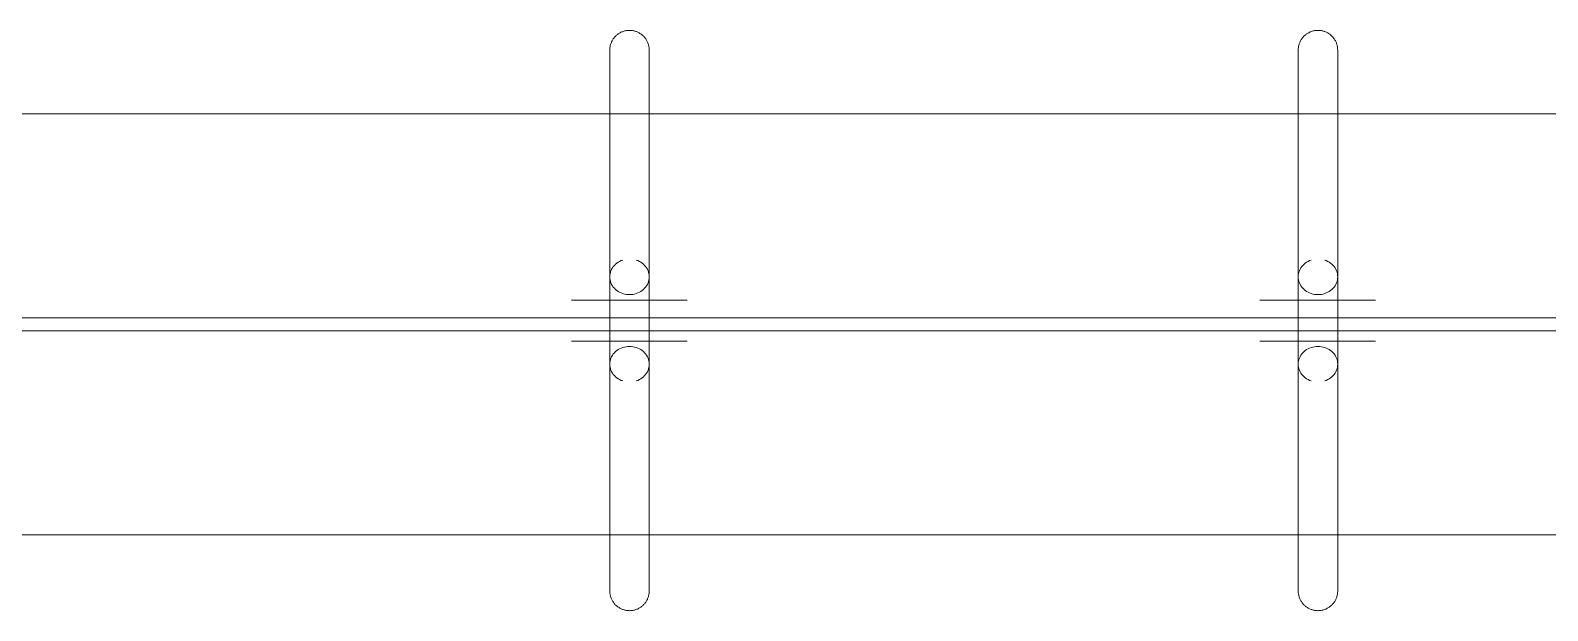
# Model space of a CAD drawing. Header units: inches. Extents: x -1569 to 1282, y -721 to 887.
# Drawn here: x -941.143 to -937.537, y 409.043 to 410.422 of the extents above; entities that cross this region are included whole.
import ezdxf

# ---------------------------------------------------------------- set-up
doc = ezdxf.new("R2010")
doc.units = ezdxf.units.IN
doc.header["$MEASUREMENT"] = 0
doc.layers.add('P-SANR-FIXT', color=6, linetype='Continuous', lineweight=13)

# ---------------------------------------------------------------- blocks, each defined once
blk = doc.blocks.new('Accessory_Shower_Bobrick_Vinyl-Shower-Curtain - 70 Wide-7268769-FIRST FLOOR POWER _ SIGNAL')
at = {"layer": 'P-SANR-FIXT', "lineweight": 9}
for p, q in [((4.0446, 0.6081), (4.0446, 0.1128)), ((4.1383, 0.1128), (4.1383, 0.6081)), ((5.6809, 0.6081), (5.6809, 0.1128)), ((5.7747, 0.1128), (5.7747, 0.6081)), ((3.9537, 0.0575), (4.2282, 0.0575)), ((4.2282, 0.0575), (3.9537, 0.0575)), ((4.0196, 0.0575), (4.1622, 0.0575)), ((4.1622, 0.0575), (4.0196, 0.0575)), ((5.59, 0.0575), (5.8645, 0.0575)), ((5.8645, 0.0575), (5.59, 0.0575)), ((5.656, 0.0575), (5.7985, 0.0575)), ((5.7985, 0.0575), (5.656, 0.0575)), ((-12, 0.0156), (12, 0.0156)), ((12, -0.0156), (-12, -0.0156)), ((3.9537, -0.0402), (4.2282, -0.0402)), ((4.2282, -0.0402), (3.9537, -0.0402)), ((4.0196, -0.0402), (4.1622, -0.0402)), ((4.1622, -0.0402), (4.0196, -0.0402)), ((5.59, -0.0402), (5.8645, -0.0402)), ((5.8645, -0.0402), (5.59, -0.0402)), ((5.656, -0.0402), (5.7985, -0.0402)), ((5.7985, -0.0402), (5.656, -0.0402)), ((4.0446, -0.0947), (4.0446, -0.59)), ((4.1383, -0.59), (4.1383, -0.0947)), ((5.6809, -0.0947), (5.6809, -0.59)), ((5.7747, -0.59), (5.7747, -0.0947))]:
    blk.add_line(p, q, dxfattribs=at)
at = {"layer": 'P-SANR-FIXT', "lineweight": 9, "flags": 128}
for points in [[(4.0446, 0.6516), (4.0446, 0.6535), (4.0447, 0.6553), (4.0449, 0.6572), (4.0452, 0.659), (4.0455, 0.6609), (4.0459, 0.6627), (4.0464, 0.6645), (4.047, 0.6663), (4.0476, 0.6681), (4.0483, 0.6698), (4.049, 0.6715), (4.0499, 0.6732), (4.0508, 0.6749), (4.0517, 0.6765), (4.0528, 0.678), (4.0539, 0.6796), (4.055, 0.6811), (4.0562, 0.6825), (4.0575, 0.6839), (4.0588, 0.6852), (4.0602, 0.6865), (4.0616, 0.6877), (4.0631, 0.6889), (4.0646, 0.69), (4.0661, 0.691), (4.0677, 0.692), (4.0694, 0.6929), (4.071, 0.6938), (4.0727, 0.6946), (4.0745, 0.6953), (4.0762, 0.6959), (4.078, 0.6965), (4.0798, 0.697), (4.0816, 0.6974), (4.0835, 0.6978), (4.0853, 0.6981), (4.0872, 0.6983), (4.0891, 0.6984), (4.0909, 0.6984), (4.0915, 0.6985)], [(4.0915, 0.6985), (4.0933, 0.6984), (4.0952, 0.6983), (4.0971, 0.6981), (4.0989, 0.6979), (4.1008, 0.6975), (4.1026, 0.6971), (4.1044, 0.6966), (4.1062, 0.6961), (4.108, 0.6954), (4.1097, 0.6948), (4.1114, 0.694), (4.1131, 0.6932), (4.1147, 0.6923), (4.1164, 0.6913), (4.1179, 0.6903), (4.1194, 0.6892), (4.1209, 0.688), (4.1224, 0.6868), (4.1237, 0.6856), (4.1251, 0.6842), (4.1264, 0.6829), (4.1276, 0.6814), (4.1287, 0.68), (4.1299, 0.6785), (4.1309, 0.6769), (4.1319, 0.6753), (4.1328, 0.6737), (4.1336, 0.672), (4.1344, 0.6703), (4.1351, 0.6686), (4.1358, 0.6668), (4.1364, 0.665), (4.1369, 0.6632), (4.1373, 0.6614), (4.1376, 0.6595), (4.1379, 0.6577), (4.1381, 0.6558), (4.1383, 0.654), (4.1383, 0.6521), (4.1383, 0.6516)], [(5.6809, 0.6516), (5.681, 0.6535), (5.6811, 0.6553), (5.6813, 0.6572), (5.6815, 0.659), (5.6819, 0.6609), (5.6823, 0.6627), (5.6828, 0.6645), (5.6833, 0.6663), (5.6839, 0.6681), (5.6846, 0.6698), (5.6854, 0.6715), (5.6862, 0.6732), (5.6871, 0.6749), (5.6881, 0.6765), (5.6891, 0.678), (5.6902, 0.6796), (5.6914, 0.6811), (5.6926, 0.6825), (5.6938, 0.6839), (5.6952, 0.6852), (5.6965, 0.6865), (5.6979, 0.6877), (5.6994, 0.6889), (5.7009, 0.69), (5.7025, 0.691), (5.7041, 0.692), (5.7057, 0.6929), (5.7074, 0.6938), (5.7091, 0.6946), (5.7108, 0.6953), (5.7126, 0.6959), (5.7144, 0.6965), (5.7162, 0.697), (5.718, 0.6974), (5.7198, 0.6978), (5.7217, 0.6981), (5.7236, 0.6983), (5.7254, 0.6984), (5.7273, 0.6984), (5.7278, 0.6985)], [(5.7278, 0.6985), (5.7297, 0.6984), (5.7316, 0.6983), (5.7334, 0.6981), (5.7353, 0.6979), (5.7371, 0.6975), (5.739, 0.6971), (5.7408, 0.6966), (5.7426, 0.6961), (5.7443, 0.6954), (5.7461, 0.6948), (5.7478, 0.694), (5.7495, 0.6932), (5.7511, 0.6923), (5.7527, 0.6913), (5.7543, 0.6903), (5.7558, 0.6892), (5.7573, 0.688), (5.7587, 0.6868), (5.7601, 0.6856), (5.7614, 0.6842), (5.7627, 0.6829), (5.7639, 0.6814), (5.7651, 0.68), (5.7662, 0.6785), (5.7673, 0.6769), (5.7682, 0.6753), (5.7692, 0.6737), (5.77, 0.672), (5.7708, 0.6703), (5.7715, 0.6686), (5.7721, 0.6668), (5.7727, 0.665), (5.7732, 0.6632), (5.7737, 0.6614), (5.774, 0.6595), (5.7743, 0.6577), (5.7745, 0.6558), (5.7746, 0.654), (5.7747, 0.6521), (5.7747, 0.6516)], [(4.0446, 0.6516), (4.0446, 0.6511), (4.0446, 0.6495), (4.0446, 0.647), (4.0446, 0.6434), (4.0446, 0.6388), (4.0446, 0.6332), (4.0446, 0.6266), (4.0446, 0.619), (4.0446, 0.6104), (4.0446, 0.6009), (4.0446, 0.5904), (4.0446, 0.579), (4.0446, 0.5666), (4.0446, 0.5534), (4.0446, 0.5393), (4.0446, 0.5244), (4.0446, 0.5087), (4.0446, 0.4921), (4.0446, 0.4748), (4.0446, 0.4567), (4.0446, 0.4379), (4.0446, 0.4184), (4.0446, 0.3983), (4.0446, 0.3775), (4.0446, 0.3562), (4.0446, 0.3343), (4.0446, 0.3119), (4.0446, 0.289), (4.0446, 0.2656), (4.0446, 0.2419), (4.0446, 0.2177), (4.0446, 0.1933), (4.0446, 0.1685), (4.0446, 0.1435), (4.0446, 0.1182), (4.0446, 0.0928), (4.0446, 0.0673), (4.0446, 0.0417), (4.0446, 0.016), (4.0446, -0.0097), (4.0446, -0.0354), (4.0446, -0.061), (4.0446, -0.0865), (4.0446, -0.1118), (4.0446, -0.1369), (4.0446, -0.1619), (4.0446, -0.1865), (4.0446, -0.2108), (4.0446, -0.2348), (4.0446, -0.2584), (4.0446, -0.2815), (4.0446, -0.3042), (4.0446, -0.3264), (4.0446, -0.348), (4.0446, -0.3691), (4.0446, -0.3896), (4.0446, -0.4094), (4.0446, -0.4286), (4.0446, -0.447), (4.0446, -0.4648), (4.0446, -0.4817), (4.0446, -0.4979), (4.0446, -0.5133), (4.0446, -0.5279), (4.0446, -0.5415), (4.0446, -0.5544), (4.0446, -0.5663), (4.0446, -0.5772), (4.0446, -0.5873), (4.0446, -0.5964), (4.0446, -0.6045), (4.0446, -0.6116), (4.0446, -0.6178), (4.0446, -0.6229), (4.0446, -0.6271), (4.0446, -0.6302), (4.0446, -0.6323), (4.0446, -0.6334), (4.0446, -0.6335)], [(4.0446, 0.6081), (4.0446, 0.6169), (4.0446, 0.6248), (4.0446, 0.6316), (4.0446, 0.6375), (4.0446, 0.6423), (4.0446, 0.6462), (4.0446, 0.649), (4.0446, 0.6508), (4.0446, 0.6515)], [(4.1383, -0.6335), (4.1383, -0.633), (4.1383, -0.6314), (4.1383, -0.6289), (4.1383, -0.6253), (4.1383, -0.6207), (4.1383, -0.6151), (4.1383, -0.6085), (4.1383, -0.6009), (4.1383, -0.5923), (4.1383, -0.5828), (4.1383, -0.5723), (4.1383, -0.5609), (4.1383, -0.5486), (4.1383, -0.5354), (4.1383, -0.5213), (4.1383, -0.5063), (4.1383, -0.4906), (4.1383, -0.474), (4.1383, -0.4567), (4.1383, -0.4386), (4.1383, -0.4198), (4.1383, -0.4004), (4.1383, -0.3802), (4.1383, -0.3595), (4.1383, -0.3381), (4.1383, -0.3162), (4.1383, -0.2938), (4.1383, -0.2709), (4.1383, -0.2476), (4.1383, -0.2238), (4.1383, -0.1997), (4.1383, -0.1752), (4.1383, -0.1504), (4.1383, -0.1254), (4.1383, -0.1002), (4.1383, -0.0748), (4.1383, -0.0492), (4.1383, -0.0236), (4.1383, 0.0021), (4.1383, 0.0278), (4.1383, 0.0535), (4.1383, 0.0791), (4.1383, 0.1046), (4.1383, 0.1299), (4.1383, 0.155), (4.1383, 0.1799), (4.1383, 0.2046), (4.1383, 0.2289), (4.1383, 0.2529), (4.1383, 0.2764), (4.1383, 0.2996), (4.1383, 0.3223), (4.1383, 0.3444), (4.1383, 0.3661), (4.1383, 0.3872), (4.1383, 0.4076), (4.1383, 0.4275), (4.1383, 0.4466), (4.1383, 0.4651), (4.1383, 0.4828), (4.1383, 0.4998), (4.1383, 0.516), (4.1383, 0.5314), (4.1383, 0.5459), (4.1383, 0.5596), (4.1383, 0.5724), (4.1383, 0.5843), (4.1383, 0.5953), (4.1383, 0.6054), (4.1383, 0.6145), (4.1383, 0.6226), (4.1383, 0.6297), (4.1383, 0.6359), (4.1383, 0.641), (4.1383, 0.6451), (4.1383, 0.6483), (4.1383, 0.6504), (4.1383, 0.6514), (4.1383, 0.6516)], [(4.1383, 0.6516), (4.1383, 0.6511), (4.1383, 0.6495), (4.1383, 0.647), (4.1383, 0.6434), (4.1383, 0.6388), (4.1383, 0.6332), (4.1383, 0.6266), (4.1383, 0.619), (4.1383, 0.6104), (4.1383, 0.6081)], [(5.6809, 0.6516), (5.6809, 0.6511), (5.6809, 0.6495), (5.6809, 0.647), (5.6809, 0.6434), (5.6809, 0.6388), (5.6809, 0.6332), (5.6809, 0.6266), (5.6809, 0.619), (5.6809, 0.6104), (5.6809, 0.6009), (5.6809, 0.5904), (5.6809, 0.579), (5.6809, 0.5666), (5.6809, 0.5534), (5.6809, 0.5393), (5.6809, 0.5244), (5.6809, 0.5087), (5.6809, 0.4921), (5.6809, 0.4748), (5.6809, 0.4567), (5.6809, 0.4379), (5.6809, 0.4184), (5.6809, 0.3983), (5.6809, 0.3775), (5.6809, 0.3562), (5.6809, 0.3343), (5.6809, 0.3119), (5.6809, 0.289), (5.6809, 0.2656), (5.6809, 0.2419), (5.6809, 0.2177), (5.6809, 0.1933), (5.6809, 0.1685), (5.6809, 0.1435), (5.6809, 0.1182), (5.6809, 0.0928), (5.6809, 0.0673), (5.6809, 0.0417), (5.6809, 0.016), (5.6809, -0.0097), (5.6809, -0.0354), (5.6809, -0.061), (5.6809, -0.0865), (5.6809, -0.1118), (5.6809, -0.1369), (5.6809, -0.1619), (5.6809, -0.1865), (5.6809, -0.2108), (5.6809, -0.2348), (5.6809, -0.2584), (5.6809, -0.2815), (5.6809, -0.3042), (5.6809, -0.3264), (5.6809, -0.348), (5.6809, -0.3691), (5.6809, -0.3896), (5.6809, -0.4094), (5.6809, -0.4286), (5.6809, -0.447), (5.6809, -0.4648), (5.6809, -0.4817), (5.6809, -0.4979), (5.6809, -0.5133), (5.6809, -0.5279), (5.6809, -0.5415), (5.6809, -0.5544), (5.6809, -0.5663), (5.6809, -0.5772), (5.6809, -0.5873), (5.6809, -0.5964), (5.6809, -0.6045), (5.6809, -0.6116), (5.6809, -0.6178), (5.6809, -0.6229), (5.6809, -0.6271), (5.6809, -0.6302), (5.6809, -0.6323), (5.6809, -0.6334), (5.6809, -0.6335)], [(5.6809, 0.6081), (5.6809, 0.6169), (5.6809, 0.6248), (5.6809, 0.6316), (5.6809, 0.6375), (5.6809, 0.6423), (5.6809, 0.6462), (5.6809, 0.649), (5.6809, 0.6508), (5.6809, 0.6515)], [(5.7747, -0.6335), (5.7747, -0.633), (5.7747, -0.6314), (5.7747, -0.6289), (5.7747, -0.6253), (5.7747, -0.6207), (5.7747, -0.6151), (5.7747, -0.6085), (5.7747, -0.6009), (5.7747, -0.5923), (5.7747, -0.5828), (5.7747, -0.5723), (5.7747, -0.5609), (5.7747, -0.5486), (5.7747, -0.5354), (5.7747, -0.5213), (5.7747, -0.5063), (5.7747, -0.4906), (5.7747, -0.474), (5.7747, -0.4567), (5.7747, -0.4386), (5.7747, -0.4198), (5.7747, -0.4004), (5.7747, -0.3802), (5.7747, -0.3595), (5.7747, -0.3381), (5.7747, -0.3162), (5.7747, -0.2938), (5.7747, -0.2709), (5.7747, -0.2476), (5.7747, -0.2238), (5.7747, -0.1997), (5.7747, -0.1752), (5.7747, -0.1504), (5.7747, -0.1254), (5.7747, -0.1002), (5.7747, -0.0748), (5.7747, -0.0492), (5.7747, -0.0236), (5.7747, 0.0021), (5.7747, 0.0278), (5.7747, 0.0535), (5.7747, 0.0791), (5.7747, 0.1046), (5.7747, 0.1299), (5.7747, 0.155), (5.7747, 0.1799), (5.7747, 0.2046), (5.7747, 0.2289), (5.7747, 0.2529), (5.7747, 0.2764), (5.7747, 0.2996), (5.7747, 0.3223), (5.7747, 0.3444), (5.7747, 0.3661), (5.7747, 0.3872), (5.7747, 0.4076), (5.7747, 0.4275), (5.7747, 0.4466), (5.7747, 0.4651), (5.7747, 0.4828), (5.7747, 0.4998), (5.7747, 0.516), (5.7747, 0.5314), (5.7747, 0.5459), (5.7747, 0.5596), (5.7747, 0.5724), (5.7747, 0.5843), (5.7747, 0.5953), (5.7747, 0.6054), (5.7747, 0.6145), (5.7747, 0.6226), (5.7747, 0.6297), (5.7747, 0.6359), (5.7747, 0.641), (5.7747, 0.6451), (5.7747, 0.6483), (5.7747, 0.6504), (5.7747, 0.6514), (5.7747, 0.6516)], [(5.7747, 0.6516), (5.7747, 0.6511), (5.7747, 0.6495), (5.7747, 0.647), (5.7747, 0.6434), (5.7747, 0.6388), (5.7747, 0.6332), (5.7747, 0.6266), (5.7747, 0.619), (5.7747, 0.6104), (5.7747, 0.6081)], [(4.0446, 0.0133), (4.0446, 0.0181), (4.0446, 0.0229), (4.0446, 0.0276), (4.0446, 0.0324), (4.0446, 0.0371), (4.0446, 0.0417), (4.0446, 0.0463), (4.0446, 0.0508), (4.0446, 0.0553), (4.0446, 0.0597), (4.0446, 0.064), (4.0446, 0.0682), (4.0446, 0.0723), (4.0446, 0.0764), (4.0446, 0.0803), (4.0446, 0.0841), (4.0446, 0.0878), (4.0446, 0.0913), (4.0446, 0.0948), (4.0446, 0.0981), (4.0446, 0.1012), (4.0446, 0.1042), (4.0446, 0.1071), (4.0446, 0.1097), (4.0446, 0.1123), (4.0446, 0.1128)], [(4.1383, 0.1128), (4.1383, 0.1103), (4.1383, 0.1076), (4.1383, 0.1048), (4.1383, 0.1019), (4.1383, 0.0987), (4.1383, 0.0955), (4.1383, 0.0921), (4.1383, 0.0886), (4.1383, 0.0849), (4.1383, 0.0811), (4.1383, 0.0772), (4.1383, 0.0732), (4.1383, 0.0691), (4.1383, 0.0649), (4.1383, 0.0606), (4.1383, 0.0562), (4.1383, 0.0518), (4.1383, 0.0473), (4.1383, 0.0427), (4.1383, 0.0381), (4.1383, 0.0334), (4.1383, 0.0287), (4.1383, 0.0239), (4.1383, 0.0191), (4.1383, 0.0144)], [(5.6809, 0.0133), (5.6809, 0.0181), (5.6809, 0.0229), (5.6809, 0.0276), (5.6809, 0.0324), (5.6809, 0.0371), (5.6809, 0.0417), (5.6809, 0.0463), (5.6809, 0.0508), (5.6809, 0.0553), (5.6809, 0.0597), (5.6809, 0.064), (5.6809, 0.0682), (5.6809, 0.0723), (5.6809, 0.0764), (5.6809, 0.0803), (5.6809, 0.0841), (5.6809, 0.0878), (5.6809, 0.0913), (5.6809, 0.0948), (5.6809, 0.0981), (5.6809, 0.1012), (5.6809, 0.1042), (5.6809, 0.1071), (5.6809, 0.1097), (5.6809, 0.1123), (5.6809, 0.1128)], [(5.7747, 0.1128), (5.7747, 0.1103), (5.7747, 0.1076), (5.7747, 0.1048), (5.7747, 0.1019), (5.7747, 0.0987), (5.7747, 0.0955), (5.7747, 0.0921), (5.7747, 0.0886), (5.7747, 0.0849), (5.7747, 0.0811), (5.7747, 0.0772), (5.7747, 0.0732), (5.7747, 0.0691), (5.7747, 0.0649), (5.7747, 0.0606), (5.7747, 0.0562), (5.7747, 0.0518), (5.7747, 0.0473), (5.7747, 0.0427), (5.7747, 0.0381), (5.7747, 0.0334), (5.7747, 0.0287), (5.7747, 0.0239), (5.7747, 0.0191), (5.7747, 0.0144)], [(4.0446, -0.0947), (4.0446, -0.0922), (4.0446, -0.0896), (4.0446, -0.0868), (4.0446, -0.0838), (4.0446, -0.0807), (4.0446, -0.0774), (4.0446, -0.074), (4.0446, -0.0705), (4.0446, -0.0668), (4.0446, -0.063), (4.0446, -0.0592), (4.0446, -0.0551), (4.0446, -0.051), (4.0446, -0.0468), (4.0446, -0.0425), (4.0446, -0.0382), (4.0446, -0.0337), (4.0446, -0.0292), (4.0446, -0.0246), (4.0446, -0.02), (4.0446, -0.0153)], [(4.1383, -0.0143), (4.1383, -0.019), (4.1383, -0.0236), (4.1383, -0.0282), (4.1383, -0.0328), (4.1383, -0.0372), (4.1383, -0.0416), (4.1383, -0.0459), (4.1383, -0.0501), (4.1383, -0.0543), (4.1383, -0.0583), (4.1383, -0.0622), (4.1383, -0.066), (4.1383, -0.0697), (4.1383, -0.0733), (4.1383, -0.0767), (4.1383, -0.08), (4.1383, -0.0831), (4.1383, -0.0861), (4.1383, -0.089), (4.1383, -0.0917), (4.1383, -0.0942), (4.1383, -0.0947)], [(5.6809, -0.0947), (5.6809, -0.0922), (5.6809, -0.0896), (5.6809, -0.0868), (5.6809, -0.0838), (5.6809, -0.0807), (5.6809, -0.0774), (5.6809, -0.074), (5.6809, -0.0705), (5.6809, -0.0668), (5.6809, -0.063), (5.6809, -0.0592), (5.6809, -0.0551), (5.6809, -0.051), (5.6809, -0.0468), (5.6809, -0.0425), (5.6809, -0.0382), (5.6809, -0.0337), (5.6809, -0.0292), (5.6809, -0.0246), (5.6809, -0.02), (5.6809, -0.0153)], [(5.7747, -0.0143), (5.7747, -0.019), (5.7747, -0.0236), (5.7747, -0.0282), (5.7747, -0.0328), (5.7747, -0.0372), (5.7747, -0.0416), (5.7747, -0.0459), (5.7747, -0.0501), (5.7747, -0.0543), (5.7747, -0.0583), (5.7747, -0.0622), (5.7747, -0.066), (5.7747, -0.0697), (5.7747, -0.0733), (5.7747, -0.0767), (5.7747, -0.08), (5.7747, -0.0831), (5.7747, -0.0861), (5.7747, -0.089), (5.7747, -0.0917), (5.7747, -0.0942), (5.7747, -0.0947)], [(4.0446, -0.6335), (4.0446, -0.633), (4.0446, -0.6314), (4.0446, -0.6289), (4.0446, -0.6253), (4.0446, -0.6207), (4.0446, -0.6151), (4.0446, -0.6085), (4.0446, -0.6009), (4.0446, -0.5923), (4.0446, -0.59)], [(4.1383, -0.59), (4.1383, -0.5988), (4.1383, -0.6067), (4.1383, -0.6135), (4.1383, -0.6194), (4.1383, -0.6242), (4.1383, -0.6281), (4.1383, -0.6309), (4.1383, -0.6327), (4.1383, -0.6335)], [(5.6809, -0.6335), (5.6809, -0.633), (5.6809, -0.6314), (5.6809, -0.6289), (5.6809, -0.6253), (5.6809, -0.6207), (5.6809, -0.6151), (5.6809, -0.6085), (5.6809, -0.6009), (5.6809, -0.5923), (5.6809, -0.59)], [(5.7747, -0.59), (5.7747, -0.5988), (5.7747, -0.6067), (5.7747, -0.6135), (5.7747, -0.6194), (5.7747, -0.6242), (5.7747, -0.6281), (5.7747, -0.6309), (5.7747, -0.6327), (5.7747, -0.6335)], [(4.0915, -0.6804), (4.0896, -0.6803), (4.0877, -0.6802), (4.0858, -0.68), (4.084, -0.6798), (4.0821, -0.6794), (4.0803, -0.679), (4.0785, -0.6786), (4.0767, -0.678), (4.0749, -0.6774), (4.0732, -0.6767), (4.0715, -0.6759), (4.0698, -0.6751), (4.0682, -0.6742), (4.0666, -0.6732), (4.065, -0.6722), (4.0635, -0.6711), (4.062, -0.67), (4.0605, -0.6687), (4.0592, -0.6675), (4.0578, -0.6662), (4.0565, -0.6648), (4.0553, -0.6634), (4.0542, -0.6619), (4.0531, -0.6604), (4.052, -0.6588), (4.051, -0.6572), (4.0501, -0.6556), (4.0493, -0.6539), (4.0485, -0.6522), (4.0478, -0.6505), (4.0471, -0.6487), (4.0465, -0.6469), (4.046, -0.6451), (4.0456, -0.6433), (4.0453, -0.6415), (4.045, -0.6396), (4.0448, -0.6378), (4.0446, -0.6359), (4.0446, -0.634), (4.0446, -0.6335)], [(4.1383, -0.6335), (4.1383, -0.6354), (4.1382, -0.6372), (4.138, -0.6391), (4.1377, -0.641), (4.1374, -0.6428), (4.137, -0.6446), (4.1365, -0.6465), (4.1359, -0.6482), (4.1353, -0.65), (4.1346, -0.6518), (4.1339, -0.6535), (4.133, -0.6551), (4.1321, -0.6568), (4.1312, -0.6584), (4.1301, -0.66), (4.129, -0.6615), (4.1279, -0.663), (4.1267, -0.6644), (4.1254, -0.6658), (4.1241, -0.6671), (4.1227, -0.6684), (4.1213, -0.6696), (4.1198, -0.6708), (4.1183, -0.6719), (4.1168, -0.6729), (4.1152, -0.6739), (4.1135, -0.6748), (4.1119, -0.6757), (4.1102, -0.6765), (4.1084, -0.6772), (4.1067, -0.6778), (4.1049, -0.6784), (4.1031, -0.6789), (4.1013, -0.6793), (4.0994, -0.6797), (4.0976, -0.68), (4.0957, -0.6802), (4.0938, -0.6803), (4.092, -0.6804), (4.0915, -0.6804)], [(5.7278, -0.6804), (5.7259, -0.6803), (5.7241, -0.6802), (5.7222, -0.68), (5.7203, -0.6798), (5.7185, -0.6794), (5.7167, -0.679), (5.7149, -0.6786), (5.7131, -0.678), (5.7113, -0.6774), (5.7096, -0.6767), (5.7078, -0.6759), (5.7062, -0.6751), (5.7045, -0.6742), (5.7029, -0.6732), (5.7013, -0.6722), (5.6998, -0.6711), (5.6983, -0.67), (5.6969, -0.6687), (5.6955, -0.6675), (5.6942, -0.6662), (5.6929, -0.6648), (5.6917, -0.6634), (5.6905, -0.6619), (5.6894, -0.6604), (5.6884, -0.6588), (5.6874, -0.6572), (5.6865, -0.6556), (5.6856, -0.6539), (5.6848, -0.6522), (5.6841, -0.6505), (5.6835, -0.6487), (5.6829, -0.6469), (5.6824, -0.6451), (5.682, -0.6433), (5.6816, -0.6415), (5.6813, -0.6396), (5.6811, -0.6378), (5.681, -0.6359), (5.6809, -0.634), (5.6809, -0.6335)], [(5.7747, -0.6335), (5.7747, -0.6354), (5.7745, -0.6372), (5.7744, -0.6391), (5.7741, -0.641), (5.7738, -0.6428), (5.7733, -0.6446), (5.7729, -0.6465), (5.7723, -0.6482), (5.7717, -0.65), (5.771, -0.6518), (5.7702, -0.6535), (5.7694, -0.6551), (5.7685, -0.6568), (5.7675, -0.6584), (5.7665, -0.66), (5.7654, -0.6615), (5.7643, -0.663), (5.7631, -0.6644), (5.7618, -0.6658), (5.7605, -0.6671), (5.7591, -0.6684), (5.7577, -0.6696), (5.7562, -0.6708), (5.7547, -0.6719), (5.7531, -0.6729), (5.7515, -0.6739), (5.7499, -0.6748), (5.7482, -0.6757), (5.7465, -0.6765), (5.7448, -0.6772), (5.743, -0.6778), (5.7413, -0.6784), (5.7394, -0.6789), (5.7376, -0.6793), (5.7358, -0.6797), (5.7339, -0.68), (5.7321, -0.6802), (5.7302, -0.6803), (5.7283, -0.6804), (5.7278, -0.6804)]]:
    blk.add_lwpolyline(points, dxfattribs=at)
at = {"layer": 'P-SANR-FIXT', "lineweight": 9}
for points in [[(4.0915, 0.0706), (4.086, 0.0706), (4.0751, 0.0723), (4.0607, 0.0798), (4.05, 0.0912), (4.0444, 0.1052), (4.0443, 0.1202), (4.05, 0.1344), (4.0607, 0.146), (4.0703, 0.151), (4.0754, 0.1527)], [(4.1075, 0.1527), (4.1126, 0.151), (4.1223, 0.146), (4.1329, 0.1344), (4.1386, 0.1203), (4.1385, 0.1052), (4.1329, 0.0912), (4.1222, 0.0798), (4.1078, 0.0723), (4.0969, 0.0706), (4.0915, 0.0706)], [(5.7278, 0.0706), (5.7224, 0.0706), (5.7114, 0.0723), (5.697, 0.0798), (5.6864, 0.0912), (5.6807, 0.1052), (5.6807, 0.1202), (5.6864, 0.1344), (5.697, 0.146), (5.7066, 0.151), (5.7118, 0.1527)], [(5.7439, 0.1527), (5.749, 0.151), (5.7586, 0.146), (5.7693, 0.1344), (5.7749, 0.1203), (5.7749, 0.1052), (5.7692, 0.0912), (5.7586, 0.0798), (5.7442, 0.0723), (5.7333, 0.0706), (5.7278, 0.0706)], [(4.0915, -0.0525), (4.086, -0.0525), (4.0751, -0.0542), (4.0607, -0.0617), (4.05, -0.0732), (4.0444, -0.0872), (4.0443, -0.1022), (4.05, -0.1163), (4.0607, -0.1279), (4.0703, -0.1329), (4.0754, -0.1346)], [(4.1075, -0.1346), (4.1126, -0.1329), (4.1223, -0.1279), (4.1329, -0.1163), (4.1386, -0.1022), (4.1385, -0.0872), (4.1329, -0.0732), (4.1222, -0.0617), (4.1078, -0.0542), (4.0969, -0.0525), (4.0915, -0.0525)], [(5.7278, -0.0525), (5.7224, -0.0525), (5.7114, -0.0542), (5.697, -0.0617), (5.6864, -0.0732), (5.6807, -0.0872), (5.6807, -0.1022), (5.6864, -0.1163), (5.697, -0.1279), (5.7066, -0.1329), (5.7118, -0.1346)], [(5.7439, -0.1346), (5.749, -0.1329), (5.7586, -0.1279), (5.7693, -0.1163), (5.7749, -0.1022), (5.7749, -0.0872), (5.7692, -0.0732), (5.7586, -0.0617), (5.7442, -0.0542), (5.7333, -0.0525), (5.7278, -0.0525)]]:
    blk.add_open_spline(points, degree=3, dxfattribs=at)
blk = doc.blocks.new('Accessory_Shower_Bobrick_B-207 - 72W-V67-FIRST FLOOR POWER _ SIGNAL')
at = {"layer": 'P-SANR-FIXT', "lineweight": 9}
for p, q in [((-924.305, 410.2234), (-955.18, 410.2234)), ((-955.18, 409.2234), (-924.305, 409.2234))]:
    blk.add_line(p, q, dxfattribs=at)

msp = doc.modelspace()

# ---------------------------------------------------------------- block references
at = {"layer": 'P-SANR-FIXT', "lineweight": 9}
for name, p in [('Accessory_Shower_Bobrick_Vinyl-Shower-Curtain - 70 Wide-7268769-FIRST FLOOR POWER _ SIGNAL', (-943.8107, 409.7234)), ('Accessory_Shower_Bobrick_B-207 - 72W-V67-FIRST FLOOR POWER _ SIGNAL', (0, 0))]:
    msp.add_blockref(name, p, dxfattribs=at)

doc.saveas('drawing.dxf')
